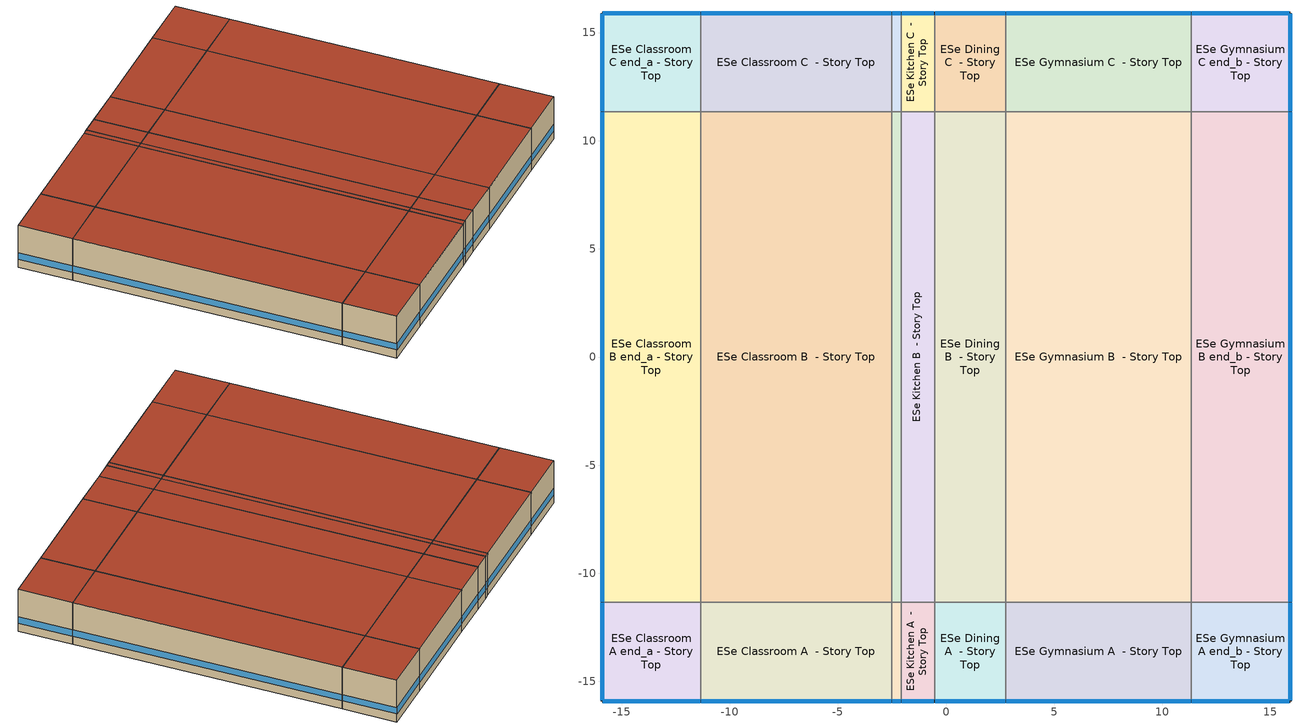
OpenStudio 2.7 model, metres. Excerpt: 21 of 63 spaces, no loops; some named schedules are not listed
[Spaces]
ESe Classroom A end_a - Story Top
 floor adiabatic (DEER Carpeted 6in Slab Floor): -15.9,-15.9 -15.9,-11.33 -11.33,-11.33 -11.33,-15.9 z15.85
 wall outside: -15.9,-11.33 -15.9,-15.9 -11.33,-15.9 z15.85:19.81
 wall to ESe Classroom B end_a - Story Top: -11.33,-11.33 -15.9,-11.33 z15.85:19.81
 wall to ESe Classroom A  - Story Top: -11.33,-15.9 -11.33,-11.33 z15.85:19.81
 window: -15.9,-11.36 -15.9,-15.88 / -15.88,-15.9 -11.36,-15.9 z16.61:17.21
 roof outside: -11.33,-15.9 -11.33,-11.33 -15.9,-11.33 -15.9,-15.9 z19.81
ESe Classroom B end_a - Story Top
 floor adiabatic (DEER Carpeted 6in Slab Floor): -15.9,-11.33 -15.9,11.33 -11.33,11.33 -11.33,-11.33 z15.85
 wall outside: -15.9,11.33 -15.9,-11.33 z15.85:19.81
 wall to ESe Classroom C end_a - Story Top: -11.33,11.33 -15.9,11.33 z15.85:19.81
 wall to ESe Classroom B  - Story Top: -11.33,-11.33 -11.33,11.33 z15.85:19.81
 window: -15.9,11.31 -15.9,-11.31 z16.61:17.21
 roof outside: -11.33,-11.33 -11.33,11.33 -15.9,11.33 -15.9,-11.33 z19.81
ESe Classroom C end_a - Story Top
 floor adiabatic (DEER Carpeted 6in Slab Floor): -15.9,11.33 -15.9,15.9 -11.33,15.9 -11.33,11.33 z15.85
 wall outside: -11.33,15.9 -15.9,15.9 -15.9,11.33 z15.85:19.81
 wall to ESe Classroom C  - Story Top: -11.33,11.33 -11.33,15.9 z15.85:19.81
 window: -15.9,15.88 -15.9,11.36 / -11.36,15.9 -15.88,15.9 z16.61:17.21
 roof outside: -11.33,11.33 -11.33,15.9 -15.9,15.9 -15.9,11.33 z19.81
ESe Classroom A  - Story Top
 floor adiabatic (DEER Carpeted 6in Slab Floor): -11.33,-15.9 -11.33,-11.33 -2.52,-11.33 -2.52,-15.9 z15.85
 wall outside: -11.33,-15.9 -2.52,-15.9 z15.85:19.81
 wall to ESe Classroom B  - Story Top: -2.52,-11.33 -11.33,-11.33 z15.85:19.81
 wall to ESe CompRoomClassRm A  - Story Top: -2.52,-15.9 -2.52,-11.33 z15.85:19.81
 window: -11.31,-15.9 -2.54,-15.9 z16.61:17.21
 roof outside: -2.52,-15.9 -2.52,-11.33 -11.33,-11.33 -11.33,-15.9 z19.81
ESe Classroom B  - Story Top
 floor adiabatic (DEER Carpeted 6in Slab Floor): -11.33,-11.33 -11.33,11.33 -2.52,11.33 -2.52,-11.33 z15.85
 wall to ESe Classroom C  - Story Top: -2.52,11.33 -11.33,11.33 z15.85:19.81
 wall to ESe CompRoomClassRm B  - Story Top: -2.52,-11.33 -2.52,11.33 z15.85:19.81
 roof outside: -2.52,-11.33 -2.52,11.33 -11.33,11.33 -11.33,-11.33 z19.81
ESe Classroom C  - Story Top
 floor adiabatic (DEER Carpeted 6in Slab Floor): -11.33,11.33 -11.33,15.9 -2.52,15.9 -2.52,11.33 z15.85
 wall outside: -2.52,15.9 -11.33,15.9 z15.85:19.81
 wall to ESe CompRoomClassRm C  - Story Top: -2.52,11.33 -2.52,15.9 z15.85:19.81
 window: -2.54,15.9 -11.31,15.9 z16.61:17.21
 roof outside: -2.52,11.33 -2.52,15.9 -11.33,15.9 -11.33,11.33 z19.81
ESe CompRoomClassRm A  - Story Top
 floor adiabatic (DEER Carpeted 6in Slab Floor): -2.52,-15.9 -2.52,-11.33 -2.07,-11.33 -2.07,-15.9 z15.85
 wall outside: -2.52,-15.9 -2.07,-15.9 z15.85:19.81
 wall to ESe CompRoomClassRm B  - Story Top: -2.07,-11.33 -2.52,-11.33 z15.85:19.81
 wall to ESe Kitchen A  - Story Top: -2.07,-15.9 -2.07,-11.33 z15.85:19.81
 window: -2.49,-15.9 -2.09,-15.9 z16.61:17.28
 roof outside: -2.07,-15.9 -2.07,-11.33 -2.52,-11.33 -2.52,-15.9 z19.81
ESe CompRoomClassRm B  - Story Top
 floor adiabatic (DEER Carpeted 6in Slab Floor): -2.52,-11.33 -2.52,11.33 -2.07,11.33 -2.07,-11.33 z15.85
 wall to ESe CompRoomClassRm C  - Story Top: -2.07,11.33 -2.52,11.33 z15.85:19.81
 wall to ESe Kitchen B  - Story Top: -2.07,-11.33 -2.07,11.33 z15.85:19.81
 roof outside: -2.07,-11.33 -2.07,11.33 -2.52,11.33 -2.52,-11.33 z19.81
ESe CompRoomClassRm C  - Story Top
 floor adiabatic (DEER Carpeted 6in Slab Floor): -2.52,11.33 -2.52,15.9 -2.07,15.9 -2.07,11.33 z15.85
 wall outside: -2.07,15.9 -2.52,15.9 z15.85:19.81
 wall to ESe Kitchen C  - Story Top: -2.07,11.33 -2.07,15.9 z15.85:19.81
 window: -2.09,15.9 -2.49,15.9 z16.61:17.28
 roof outside: -2.07,11.33 -2.07,15.9 -2.52,15.9 -2.52,11.33 z19.81
ESe Kitchen A  - Story Top
 floor adiabatic (DEER Carpeted 6in Slab Floor): -2.07,-15.9 -2.07,-11.33 -0.53,-11.33 -0.53,-15.9 z15.85
 wall outside: -2.07,-15.9 -0.53,-15.9 z15.85:19.81
 wall to ESe Kitchen B  - Story Top: -0.53,-11.33 -2.07,-11.33 z15.85:19.81
 wall to ESe Dining A  - Story Top: -0.53,-15.9 -0.53,-11.33 z15.85:19.81
 window: -2.04,-15.9 -0.55,-15.9 z16.61:17.23
 roof outside: -0.53,-15.9 -0.53,-11.33 -2.07,-11.33 -2.07,-15.9 z19.81
ESe Kitchen B  - Story Top
 floor adiabatic (DEER Carpeted 6in Slab Floor): -2.07,-11.33 -2.07,11.33 -0.53,11.33 -0.53,-11.33 z15.85
 wall to ESe Kitchen C  - Story Top: -0.53,11.33 -2.07,11.33 z15.85:19.81
 wall to ESe Dining B  - Story Top: -0.53,-11.33 -0.53,11.33 z15.85:19.81
 roof outside: -0.53,-11.33 -0.53,11.33 -2.07,11.33 -2.07,-11.33 z19.81
ESe Kitchen C  - Story Top
 floor adiabatic (DEER Carpeted 6in Slab Floor): -2.07,11.33 -2.07,15.9 -0.53,15.9 -0.53,11.33 z15.85
 wall outside: -0.53,15.9 -2.07,15.9 z15.85:19.81
 wall to ESe Dining C  - Story Top: -0.53,11.33 -0.53,15.9 z15.85:19.81
 window: -0.55,15.9 -2.04,15.9 z16.61:17.23
 roof outside: -0.53,11.33 -0.53,15.9 -2.07,15.9 -2.07,11.33 z19.81
ESe Dining A  - Story Top
 floor adiabatic (DEER Carpeted 6in Slab Floor): -0.53,-15.9 -0.53,-11.33 2.76,-11.33 2.76,-15.9 z15.85
 wall outside: -0.53,-15.9 2.76,-15.9 z15.85:19.81
 wall to ESe Dining B  - Story Top: 2.76,-11.33 -0.53,-11.33 z15.85:19.81
 wall to ESe Gymnasium A  - Story Top: 2.76,-15.9 2.76,-11.33 z15.85:19.81
 window: -0.5,-15.9 2.74,-15.9 z16.61:17.22
 roof outside: 2.76,-15.9 2.76,-11.33 -0.53,-11.33 -0.53,-15.9 z19.81
ESe Dining B  - Story Top
 floor adiabatic (DEER Carpeted 6in Slab Floor): -0.53,-11.33 -0.53,11.33 2.76,11.33 2.76,-11.33 z15.85
 wall to ESe Dining C  - Story Top: 2.76,11.33 -0.53,11.33 z15.85:19.81
 wall to ESe Gymnasium B  - Story Top: 2.76,-11.33 2.76,11.33 z15.85:19.81
 roof outside: 2.76,-11.33 2.76,11.33 -0.53,11.33 -0.53,-11.33 z19.81
ESe Dining C  - Story Top
 floor adiabatic (DEER Carpeted 6in Slab Floor): -0.53,11.33 -0.53,15.9 2.76,15.9 2.76,11.33 z15.85
 wall outside: 2.76,15.9 -0.53,15.9 z15.85:19.81
 wall to ESe Gymnasium C  - Story Top: 2.76,11.33 2.76,15.9 z15.85:19.81
 window: 2.74,15.9 -0.5,15.9 z16.61:17.22
 roof outside: 2.76,11.33 2.76,15.9 -0.53,15.9 -0.53,11.33 z19.81
ESe Gymnasium A  - Story Top
 floor adiabatic (DEER Carpeted 6in Slab Floor): 2.76,-15.9 2.76,-11.33 11.33,-11.33 11.33,-15.9 z15.85
 wall outside: 2.76,-15.9 11.33,-15.9 z15.85:19.81
 wall to ESe Gymnasium B  - Story Top: 11.33,-11.33 2.76,-11.33 z15.85:19.81
 wall to ESe Gymnasium A end_b - Story Top: 11.33,-15.9 11.33,-11.33 z15.85:19.81
 window: 2.79,-15.9 11.31,-15.9 z16.61:17.21
 roof outside: 11.33,-15.9 11.33,-11.33 2.76,-11.33 2.76,-15.9 z19.81
ESe Gymnasium B  - Story Top
 floor adiabatic (DEER Carpeted 6in Slab Floor): 2.76,-11.33 2.76,11.33 11.33,11.33 11.33,-11.33 z15.85
 wall to ESe Gymnasium C  - Story Top: 11.33,11.33 2.76,11.33 z15.85:19.81
 wall to ESe Gymnasium B end_b - Story Top: 11.33,-11.33 11.33,11.33 z15.85:19.81
 roof outside: 11.33,-11.33 11.33,11.33 2.76,11.33 2.76,-11.33 z19.81
ESe Gymnasium C  - Story Top
 floor adiabatic (DEER Carpeted 6in Slab Floor): 2.76,11.33 2.76,15.9 11.33,15.9 11.33,11.33 z15.85
 wall outside: 11.33,15.9 2.76,15.9 z15.85:19.81
 wall to ESe Gymnasium C end_b - Story Top: 11.33,11.33 11.33,15.9 z15.85:19.81
 window: 11.31,15.9 2.79,15.9 z16.61:17.21
 roof outside: 11.33,11.33 11.33,15.9 2.76,15.9 2.76,11.33 z19.81
ESe Gymnasium A end_b - Story Top
 floor adiabatic (DEER Carpeted 6in Slab Floor): 11.33,-15.9 11.33,-11.33 15.9,-11.33 15.9,-15.9 z15.85
 wall outside: 11.33,-15.9 15.9,-15.9 15.9,-11.33 z15.85:19.81
 wall to ESe Gymnasium B end_b - Story Top: 15.9,-11.33 11.33,-11.33 z15.85:19.81
 window: 15.9,-15.88 15.9,-11.36 / 11.36,-15.9 15.88,-15.9 z16.61:17.21
 roof outside: 15.9,-15.9 15.9,-11.33 11.33,-11.33 11.33,-15.9 z19.81
ESe Gymnasium B end_b - Story Top
 floor adiabatic (DEER Carpeted 6in Slab Floor): 11.33,-11.33 11.33,11.33 15.9,11.33 15.9,-11.33 z15.85
 wall outside: 15.9,-11.33 15.9,11.33 z15.85:19.81
 wall to ESe Gymnasium C end_b - Story Top: 15.9,11.33 11.33,11.33 z15.85:19.81
 window: 15.9,-11.31 15.9,11.31 z16.61:17.21
 roof outside: 15.9,-11.33 15.9,11.33 11.33,11.33 11.33,-11.33 z19.81
ESe Gymnasium C end_b - Story Top
 floor adiabatic (DEER Carpeted 6in Slab Floor): 11.33,11.33 11.33,15.9 15.9,15.9 15.9,11.33 z15.85
 wall outside: 15.9,11.33 15.9,15.9 11.33,15.9 z15.85:19.81
 window: 15.88,15.9 11.36,15.9 / 15.9,11.36 15.9,15.88 z16.61:17.21
 roof outside: 15.9,11.33 15.9,15.9 11.33,15.9 11.33,11.33 z19.81
[Building]
DEER Pre-1975|ESe: Default Construction Set=Res DEER Pre-1975 - ESe - CEC T24-CEC6; Standards Building Type=ESe
[Site]
Site 1: Terrain=City
[ClimateZones]
Climate Zone Institution Name 1=CEC; Climate Zone Document Name 1=California Climate Zone Descriptions; Climate Zone Document Year 1=1995; Climate Zone Value 1=6; Climate Zone Institution Name 2=ASHRAE; Climate Zone Document Name 2=ANSI/ASHRAE Standard 169; Climate Zone Document Year 2=2006
[SizingPeriod:DesignDay] Barometric Pressure {Pa}=100977; Sky Clearness=0; Rain Indicator=0; Snow Indicator=0; Day of Month=21; Daylight Saving Time Indicator=0; Humidity Indicating Type=Wetbulb; Dry-Bulb Temperature Range Modifier Type=DefaultMultipliers
Name | Maximum Dry-Bulb Temperature {C} | Daily Dry-Bulb Temperature Range {deltaC} | Humidity Indicating Conditions at Maximum Dry-Bulb | Wind Speed {m/s} | Wind Direction {deg} | Month | Day Type | Solar Model Indicator | ASHRAE Taub | ASHRAE Taud
Houston Bush Intercontinental Ann Htg 99.6% Condns DB | -1.6 | 0 | -1.6 | 2.8 | 0 | 1 | WinterDesignDay | ASHRAEClearSky
Houston Bush Intercontinental Ann Clg .4% Condns DB=>MWB | 36 | 10.1 | 24.8 | 3.5 | 170 | 7 | SummerDesignDay | ASHRAETau | 0.499 | 1.97
[Site:GroundTemperature:BuildingSurface]
19.527, 19.502, 19.536, 19.598, 20.002, 21.64, 22.225, 22.375, 21.449, 20.121, 19.802, 19.633
[DefaultConstructionSet]
Res DEER Pre-1975 - ESe - CEC T24-CEC6: Default Exterior Surface Constructions=Default Surface Constructions 1; Default Interior Surface Constructions=Default Surface Constructions 2; Default Ground Contact Surface Constructions=Default Surface Constructions 3; Default Exterior SubSurface Constructions=Default Sub Surface Constructions 1; Default Interior SubSurface Constructions=Default Sub Surface Constructions 2; Interior Partition Construction=Typical Interior Partition
[DefaultSurfaceConstructions]
Name | Floor Construction | Wall Construction | Roof Ceiling Construction
Default Surface Constructions 1 | DEER Uncarpeted 6in Slab Floor | DEER Insulated Exterior Mass Wall R-3.51 | DEER Wood Framed Roof R-14.18
Default Surface Constructions 2 | DEER Carpeted 6in Slab Floor | Typical Interior Wall | DEER Carpeted 6in Slab Floor
Default Surface Constructions 3 | DEER Carpeted 6in Slab Floor | Typical Uninsulated Basement Mass Wall
[Construction]
DEER Uncarpeted 6in Slab Floor: Typical Insulation R-1.73, 6 in. Normalweight Concrete Floor
DEER Insulated Exterior Mass Wall R-3.51: 8 in. Concrete Block Wall, Typical Insulation R-1.73
DEER Wood Framed Roof R-14.18: Roof Membrane, Typical Insulation R-13.68, Metal Roof Surface
DEER Carpeted 6in Slab Floor: Typical Insulation, 6 in. Normalweight Concrete Floor, Typical Carpet Pad
Typical Interior Wall: G01 13mm gypsum board, G01 13mm gypsum board
Typical Uninsulated Basement Mass Wall: 8 in. Concrete Block Basement Wall
DEER Metal Framed Window U-1.23 SHGC 0.82: Simple Glazing U-1.23 SHGC 0.82
DEER Metal Framed Window U-1.23 SHGC 0.82 1: Simple Glazing U-1.23 SHGC 0.82 1
Typical Uninsulated Swinging Door: Typical Insulation
U 0.98 SHGC 0.68 Sgl Ref-B-H Clr 6mm: REF B CLEAR HI 6MM
Typical Insulated Metal Door: F08 Metal surface, Typical Insulation
DEER Skylight U-1.31 SHGC 0.61: Simple Glazing U-1.23 SHGC 0.61
Typical Interior Window: Clear 3mm
Typical Interior Door; Typical Interior Partition: G05 25mm wood
[Material:NoMass] Roughness=Smooth; Thermal Absorptance=0.9; Solar Absorptance=0.7
Name | Thermal Resistance {m2-K/W} | Visible Absorptance
Typical Insulation R-1.73 | 0.305336 | 0.7
Typical Insulation R-13.68 | 2.40869 | 0.7
Typical Insulation | 0.0282222 | 0.7
Typical Carpet Pad | 0.21648 | 0.8
[Material] Thermal Absorptance=0.9
Name | Roughness | Thickness {m} | Conductivity {W/m-K} | Density {kg/m3} | Specific Heat {J/kg-K} | Solar Absorptance | Visible Absorptance
6 in. Normalweight Concrete Floor | MediumRough | 0.1524 | 2.31 | 2322 | 832 | 0.7 | 0.7
8 in. Concrete Block Wall | MediumRough | 0.2032 | 0.72 | 800 | 832 | 0.7 | 0.7
Roof Membrane | VeryRough | 0.0095 | 0.16 | 1121.29 | 1460 | 0.7 | 0.7
Metal Roof Surface; F08 Metal surface | Smooth | 0.0008 | 45.28 | 7824 | 500 | 0.7 | 0.7
G01 13mm gypsum board | Smooth | 0.0127 | 0.160031 | 800.001 | 1090.73 | 0.7 | 0.5
8 in. Concrete Block Basement Wall | MediumRough | 0.2032 | 1.326 | 1842 | 912 | 0.7 | 0.7
G05 25mm wood | MediumSmooth | 0.0254 | 0.15 | 608 | 1630 | 0.5 | 0.5
[DefaultSubSurfaceConstructions]
Name | Fixed Window Construction | Operable Window Construction | Door Construction | Glass Door Construction | Overhead Door Construction | Skylight Construction | Tubular Daylight Dome Construction | Tubular Daylight Diffuser Construction
Default Sub Surface Constructions 1 | DEER Metal Framed Window U-1.23 SHGC 0.82 | DEER Metal Framed Window U-1.23 SHGC 0.82 1 | Typical Uninsulated Swinging Door | U 0.98 SHGC 0.68 Sgl Ref-B-H Clr 6mm | Typical Insulated Metal Door | DEER Skylight U-1.31 SHGC 0.61 | Typical Interior Window | Typical Interior Window
Default Sub Surface Constructions 2 | Typical Interior Window | Typical Interior Window | Typical Interior Door
[WindowMaterial:SimpleGlazingSystem] Visible Transmittance=0.25
Name | U-Factor {W/m2-K} | Solar Heat Gain Coefficient
Simple Glazing U-1.23 SHGC 0.82; Simple Glazing U-1.23 SHGC 0.82 1 | 6.98426 | 0.82
Simple Glazing U-1.23 SHGC 0.61 | 7 | 0.61
[WindowMaterial:Glazing] Optical Data Type=SpectralAverage; Infrared Transmittance at Normal Incidence=0; Front Side Infrared Hemispherical Emissivity=0.84; Conductivity {W/m-K}=0.9; Dirt Correction Factor for Solar and Visible Transmittance=1; Solar Diffusing=No
Name | Thickness {m} | Solar Transmittance at Normal Incidence | Front Side Solar Reflectance at Normal Incidence | Back Side Solar Reflectance at Normal Incidence | Visible Transmittance at Normal Incidence | Front Side Visible Reflectance at Normal Incidence | Back Side Visible Reflectance at Normal Incidence | Back Side Infrared Hemispherical Emissivity
REF B CLEAR HI 6MM | 0.006 | 0.24 | 0.16 | 0.32 | 0.3 | 0.16 | 0.29 | 0.6
Clear 3mm | 0.003 | 0.837 | 0.075 | 0.075 | 0.898 | 0.081 | 0.081 | 0.84
[SpaceType] Standards Building Type=ESe
Name | Default Schedule Set | Design Specification Outdoor Air Object | Standards Space Type
ESe Classroom - DEER Pre-1975 | ESe Classroom Schedule Set | ESe Classroom Ventilation | Classroom
ESe Kitchen - DEER Pre-1975 | ESe Kitchen Schedule Set | ESe Kitchen Ventilation | Kitchen
ESe CompRoomClassRm - DEER Pre-1975 | ESe CompRoomClassRm Schedule Set | ESe CompRoomClassRm Ventilation | CompRoomClassRm
ESe Dining - DEER Pre-1975 | ESe Dining Schedule Set | ESe Dining Ventilation | Dining
ESe Gymnasium - DEER Pre-1975 | ESe Gymnasium Schedule Set | ESe Gymnasium Ventilation | Gymnasium
[BuildingStory]
Story Top: Nominal Z Coordinate {m}=15.8496; Nominal Floor to Floor Height {m}=3.9624
[Space] Building Story=Story Top
Name | Space Type | Thermal Zone
ESe Classroom A end_a - Story Top | ESe Classroom - DEER Pre-1975 | Zone ESe Classroom A end_a - Story Top
ESe Classroom B end_a - Story Top | ESe Classroom - DEER Pre-1975 | Zone ESe Classroom B end_a - Story Top
ESe Classroom C end_a - Story Top | ESe Classroom - DEER Pre-1975 | Zone ESe Classroom C end_a - Story Top
ESe Classroom A  - Story Top | ESe Classroom - DEER Pre-1975 | Zone ESe Classroom A  - Story Top
ESe Classroom B  - Story Top | ESe Classroom - DEER Pre-1975 | Zone ESe Classroom B  - Story Top
ESe Classroom C  - Story Top | ESe Classroom - DEER Pre-1975 | Zone ESe Classroom C  - Story Top
ESe CompRoomClassRm A  - Story Top | ESe CompRoomClassRm - DEER Pre-1975 | Zone ESe CompRoomClassRm A  - Story Top
ESe CompRoomClassRm B  - Story Top | ESe CompRoomClassRm - DEER Pre-1975 | Zone ESe CompRoomClassRm B  - Story Top
ESe CompRoomClassRm C  - Story Top | ESe CompRoomClassRm - DEER Pre-1975 | Zone ESe CompRoomClassRm C  - Story Top
ESe Kitchen A  - Story Top | ESe Kitchen - DEER Pre-1975 | Zone ESe Kitchen A  - Story Top
ESe Kitchen B  - Story Top | ESe Kitchen - DEER Pre-1975 | Zone ESe Kitchen B  - Story Top
ESe Kitchen C  - Story Top | ESe Kitchen - DEER Pre-1975 | Zone ESe Kitchen C  - Story Top
ESe Dining A  - Story Top | ESe Dining - DEER Pre-1975 | Zone ESe Dining A  - Story Top
ESe Dining B  - Story Top | ESe Dining - DEER Pre-1975 | Zone ESe Dining B  - Story Top
ESe Dining C  - Story Top | ESe Dining - DEER Pre-1975 | Zone ESe Dining C  - Story Top
ESe Gymnasium A  - Story Top | ESe Gymnasium - DEER Pre-1975 | Zone ESe Gymnasium A  - Story Top
ESe Gymnasium B  - Story Top | ESe Gymnasium - DEER Pre-1975 | Zone ESe Gymnasium B  - Story Top
ESe Gymnasium C  - Story Top | ESe Gymnasium - DEER Pre-1975 | Zone ESe Gymnasium C  - Story Top
ESe Gymnasium A end_b - Story Top | ESe Gymnasium - DEER Pre-1975 | Zone ESe Gymnasium A end_b - Story Top
ESe Gymnasium B end_b - Story Top | ESe Gymnasium - DEER Pre-1975 | Zone ESe Gymnasium B end_b - Story Top
ESe Gymnasium C end_b - Story Top | ESe Gymnasium - DEER Pre-1975 | Zone ESe Gymnasium C end_b - Story Top
[ThermalZone] Multiplier=1; Use Ideal Air Loads=No
Name | Thermostat
Zone ESe Classroom A end_a - Story Top | ESe Classroom - DEER Pre-1975 Thermostat 14
Zone ESe Classroom B end_a - Story Top | ESe Classroom - DEER Pre-1975 Thermostat 15
Zone ESe Classroom C end_a - Story Top | ESe Classroom - DEER Pre-1975 Thermostat 2
Zone ESe Classroom A  - Story Top | ESe Classroom - DEER Pre-1975 Thermostat 9
Zone ESe Classroom B  - Story Top | ESe Classroom - DEER Pre-1975 Thermostat 16
Zone ESe Classroom C  - Story Top | ESe Classroom - DEER Pre-1975 Thermostat 17
Zone ESe CompRoomClassRm A  - Story Top | ESe CompRoomClassRm - DEER Pre-1975 Thermostat 7
Zone ESe CompRoomClassRm B  - Story Top | ESe CompRoomClassRm - DEER Pre-1975 Thermostat
Zone ESe CompRoomClassRm C  - Story Top | ESe CompRoomClassRm - DEER Pre-1975 Thermostat 8
Zone ESe Kitchen A  - Story Top | ESe Kitchen - DEER Pre-1975 Thermostat 4
Zone ESe Kitchen B  - Story Top | ESe Kitchen - DEER Pre-1975 Thermostat
Zone ESe Kitchen C  - Story Top | ESe Kitchen - DEER Pre-1975 Thermostat 8
Zone ESe Dining A  - Story Top | ESe Dining - DEER Pre-1975 Thermostat 6
Zone ESe Dining B  - Story Top | ESe Dining - DEER Pre-1975 Thermostat 7
Zone ESe Dining C  - Story Top | ESe Dining - DEER Pre-1975 Thermostat 8
Zone ESe Gymnasium A  - Story Top | ESe Gymnasium - DEER Pre-1975 Thermostat 16
Zone ESe Gymnasium B  - Story Top | ESe Gymnasium - DEER Pre-1975 Thermostat 17
Zone ESe Gymnasium C  - Story Top | ESe Gymnasium - DEER Pre-1975 Thermostat 14
Zone ESe Gymnasium A end_b - Story Top | ESe Gymnasium - DEER Pre-1975 Thermostat 15
Zone ESe Gymnasium B end_b - Story Top | ESe Gymnasium - DEER Pre-1975 Thermostat 13
Zone ESe Gymnasium C end_b - Story Top | ESe Gymnasium - DEER Pre-1975 Thermostat 1
[People:Definition] Number of People Calculation Method=People/Area; Fraction Radiant=0.3
Name | People per Space Floor Area {person/m2}
ESe Classroom People Definition | 0.358438
ESe Gymnasium People Definition; ESe CompRoomClassRm People Definition | 0.14316
ESe Kitchen People Definition | 0.0355209
ESe Dining People Definition | 0.477918
[People] Work Efficiency Schedule=Work Efficiency Schedule; Clothing Insulation Schedule=Clothing Schedule; Air Velocity Schedule=Air Velocity Schedule; Multiplier=1
Name | People Definition | Space or SpaceType
ESe Classroom People | ESe Classroom People Definition | ESe Classroom - DEER Pre-1975
ESe Gymnasium People | ESe Gymnasium People Definition | ESe Gymnasium - DEER Pre-1975
ESe Kitchen People | ESe Kitchen People Definition | ESe Kitchen - DEER Pre-1975
ESe CompRoomClassRm People | ESe CompRoomClassRm People Definition | ESe CompRoomClassRm - DEER Pre-1975
ESe Dining People | ESe Dining People Definition | ESe Dining - DEER Pre-1975
[Lights:Definition] Design Level Calculation Method=Watts/Area
Name | Watts per Space Floor Area {W/m2}
ESe Classroom Lights Definition; ESe CompRoomClassRm Lights Definition | 17.2223
ESe Gymnasium Lights Definition | 12.9167
ESe Kitchen Lights Definition | 18.2986
ESe Dining Lights Definition | 16.1459
[Lights] Fraction Replaceable=0
Name | Lights Definition | Space or SpaceType
ESe Classroom Lights | ESe Classroom Lights Definition | ESe Classroom - DEER Pre-1975
ESe Gymnasium Lights | ESe Gymnasium Lights Definition | ESe Gymnasium - DEER Pre-1975
ESe Kitchen Lights | ESe Kitchen Lights Definition | ESe Kitchen - DEER Pre-1975
ESe CompRoomClassRm Lights | ESe CompRoomClassRm Lights Definition | ESe CompRoomClassRm - DEER Pre-1975
ESe Dining Lights | ESe Dining Lights Definition | ESe Dining - DEER Pre-1975
[ElectricEquipment:Definition] Design Level Calculation Method=Watts/Area
Name | Watts per Space Floor Area {W/m2} | Fraction Radiant | Fraction Lost
ESe Classroom Elec Equip Definition | 12.3785 | 0.5
ESe Gymnasium Elec Equip Definition; ESe Dining Elec Equip Definition | 6.18925 | 0.5
ESe Kitchen Elec Equip Definition | 39.5358 | 0.64 | 0.36
ESe CompRoomClassRm Elec Equip Definition | 61.8925 | 0.5
[ElectricEquipment]
Name | Electric Equipment Definition | Space or SpaceType
ESe Classroom Elec Equip | ESe Classroom Elec Equip Definition | ESe Classroom - DEER Pre-1975
ESe Gymnasium Elec Equip | ESe Gymnasium Elec Equip Definition | ESe Gymnasium - DEER Pre-1975
ESe Kitchen Elec Equip | ESe Kitchen Elec Equip Definition | ESe Kitchen - DEER Pre-1975
ESe CompRoomClassRm Elec Equip | ESe CompRoomClassRm Elec Equip Definition | ESe CompRoomClassRm - DEER Pre-1975
ESe Dining Elec Equip | ESe Dining Elec Equip Definition | ESe Dining - DEER Pre-1975
[DesignSpecification:OutdoorAir] Outdoor Air Method=Sum
Name | Outdoor Air Flow per Floor Area {m3/s-m2}
ESe Classroom Ventilation | 0.00254
ESe Gymnasium Ventilation | 0.0013716
ESe Kitchen Ventilation | 0.000254
ESe CompRoomClassRm Ventilation | 0.001016
ESe Dining Ventilation | 0.0045212
[DefaultScheduleSet] Infiltration Schedule=D_ESe_All_C_Inf_Yr
Name | Number of People Schedule | People Activity Level Schedule | Lighting Schedule | Electric Equipment Schedule | Gas Equipment Schedule
ESe Classroom Schedule Set | D_ESe_Clrm_Occup_Yr | DEER Activity 117W/person | D17_ESe_Clrm_LF_Yr | D_ESe_Clrm_Misc_Yr
ESe Gymnasium Schedule Set | D_ESe_Gym_Occup_Yr | DEER Activity 331W/person | D17_ESe_Gym_LF_Yr | D_ESe_Gym_Misc_Yr
ESe Kitchen Schedule Set | D_ESe_Ktchn_Occup_Yr | DEER Activity 220W/person | D17_ESe_Ktchn_LF_Yr | D_ESe_Ktchn_Misc_Yr | D_ESe_Ktchn_Cook_Yr
ESe CompRoomClassRm Schedule Set | D_ESe_CompCL_Occup_Yr | DEER Activity 117W/person | D17_ESe_CompCL_LF_Yr | D_ESe_CompCL_Misc_Yr
ESe Dining Schedule Set | D_ESe_Caf_Occup_Yr | DEER Activity 161W/person | D17_ESe_Din_LF_Yr | D_ESe_Caf_Misc_Yr
[GasEquipment:Definition]
ESe Kitchen Gas Equip Definition: Design Level Calculation Method=Watts/Area; Watts per Space Floor Area {W/m2}=719.247; Fraction Latent=0.3; Fraction Radiant=0.05; Fraction Lost=0.65
[GasEquipment]
ESe Kitchen Gas Equip: Gas Equipment Definition=ESe Kitchen Gas Equip Definition; Space or SpaceType=ESe Kitchen - DEER Pre-1975
[SpaceInfiltration:DesignFlowRate] Schedule=Always On Discrete; Design Flow Rate Calculation Method=Flow/ExteriorArea; Constant Term Coefficient=0; Temperature Term Coefficient=0; Velocity Term Coefficient=0.224; Velocity Squared Term Coefficient=0
Name | Space or SpaceType | Flow per Exterior Surface Area {m3/s-m2}
ESe Classroom A  - Story Top Infiltration | ESe Classroom A  - Story Top | 8.96259e-05
ESe Classroom A end_a - Story Top Infiltration | ESe Classroom A end_a - Story Top | 0.000122416
ESe Classroom B end_a - Story Top Infiltration | ESe Classroom B end_a - Story Top | 8.96259e-05
ESe Classroom C  - Story Top Infiltration | ESe Classroom C  - Story Top | 8.96259e-05
ESe Classroom C end_a - Story Top Infiltration | ESe Classroom C end_a - Story Top | 0.000122416
ESe CompRoomClassRm A  - Story Top Infiltration | ESe CompRoomClassRm A  - Story Top | 8.96259e-05
ESe CompRoomClassRm C  - Story Top Infiltration | ESe CompRoomClassRm C  - Story Top | 8.96259e-05
ESe Dining A  - Story Top Infiltration | ESe Dining A  - Story Top | 8.96259e-05
ESe Dining C  - Story Top Infiltration | ESe Dining C  - Story Top | 8.96259e-05
ESe Gymnasium A  - Story Top Infiltration | ESe Gymnasium A  - Story Top | 8.96259e-05
ESe Gymnasium A end_b - Story Top Infiltration | ESe Gymnasium A end_b - Story Top | 0.000122416
ESe Gymnasium B end_b - Story Top Infiltration | ESe Gymnasium B end_b - Story Top | 8.96259e-05
ESe Gymnasium C  - Story Top Infiltration | ESe Gymnasium C  - Story Top | 8.96259e-05
ESe Gymnasium C end_b - Story Top Infiltration | ESe Gymnasium C end_b - Story Top | 0.000122416
ESe Kitchen A  - Story Top Infiltration | ESe Kitchen A  - Story Top | 8.96259e-05
ESe Kitchen C  - Story Top Infiltration | ESe Kitchen C  - Story Top | 8.96259e-05
[Exterior:Lights:Definition]
Name | Design Level {W}
Parking Areas and Drives Def (W/ft^2) | 0.04
Building Facades Def (W/ft^2) | 0.25
Main Entries Def (W/ft) | 30
Other Doors Def (W/ft) | 25
[Exterior:Lights] Schedule=Always On Discrete; Control Option=AstronomicalClock
Name | Exterior Lights Definition | Multiplier
Parking Areas and Drives | Parking Areas and Drives Def (W/ft^2) | 36703.4
Building Facades | Building Facades Def (W/ft^2) | 5426.72
Main Entries | Main Entries Def (W/ft) | 40
Other Doors | Other Doors Def (W/ft) | 10.6732
[ThermostatSetpoint:DualSetpoint] Heating Setpoint Temperature Schedule=D_ESe_All_HTemp_Yr; Cooling Setpoint Temperature Schedule=D_ESe_All_CTemp_Yr
ESe Classroom - DEER Pre-1975 Thermostat 2; ESe Classroom - DEER Pre-1975 Thermostat 9; ESe Classroom - DEER Pre-1975 Thermostat 14; ESe Classroom - DEER Pre-1975 Thermostat 15; ESe Classroom - DEER Pre-1975 Thermostat 16; ESe Classroom - DEER Pre-1975 Thermostat 17; ESe Gymnasium - DEER Pre-1975 Thermostat 1; ESe Gymnasium - DEER Pre-1975 Thermostat 13; ESe Gymnasium - DEER Pre-1975 Thermostat 14; ESe Gymnasium - DEER Pre-1975 Thermostat 15; ESe Gymnasium - DEER Pre-1975 Thermostat 16; ESe Gymnasium - DEER Pre-1975 Thermostat 17; ESe Kitchen - DEER Pre-1975 Thermostat; ESe Kitchen - DEER Pre-1975 Thermostat 4; ESe Kitchen - DEER Pre-1975 Thermostat 8; ESe CompRoomClassRm - DEER Pre-1975 Thermostat; ESe CompRoomClassRm - DEER Pre-1975 Thermostat 7; ESe CompRoomClassRm - DEER Pre-1975 Thermostat 8; ESe Dining - DEER Pre-1975 Thermostat 6; ESe Dining - DEER Pre-1975 Thermostat 7; ESe Dining - DEER Pre-1975 Thermostat 8
[Schedule:Ruleset]
Name | Default Day Schedule | Summer Design Day Schedule | Winter Design Day Schedule
Clothing Schedule | Clothing Schedule Default Winter Clothes
Air Velocity Schedule | Air Velocity Schedule Default
Work Efficiency Schedule | Work Efficiency Schedule Default
D_ESe_Clrm_Occup_Yr | D_ESe_Clrm_Occup_Yr Default | D_ESe_Clrm_Occup_Yr Summer Design Day 4 | D_ESe_Clrm_Occup_Yr Winter Design Day 4
DEER Activity 117W/person | DEER Activity 117W/person Default | DEER Activity 117W/person Summer Design Day | DEER Activity 117W/person Winter Design Day
D17_ESe_Clrm_LF_Yr | D17_ESe_Clrm_LF_Yr Default | D17_ESe_Clrm_LF_Yr Summer Design Day | D17_ESe_Clrm_LF_Yr Winter Design Day
D_ESe_Clrm_Misc_Yr | D_ESe_Clrm_Misc_Yr Default | D_ESe_Clrm_Misc_Yr Summer Design Day 4 | D_ESe_Clrm_Misc_Yr Winter Design Day 4
D_ESe_All_C_Inf_Yr | D_ESe_All_C_Inf_Yr Default | D_ESe_All_C_Inf_Yr Summer Design Day 4 | D_ESe_All_C_Inf_Yr Winter Design Day 4
D_ESe_Gym_Occup_Yr | D_ESe_Gym_Occup_Yr Default | D_ESe_Gym_Occup_Yr Summer Design Day 4 | D_ESe_Gym_Occup_Yr Winter Design Day 4
DEER Activity 331W/person | DEER Activity 331W/person Default | DEER Activity 331W/person Summer Design Day | DEER Activity 331W/person Winter Design Day
D17_ESe_Gym_LF_Yr | D17_ESe_Gym_LF_Yr Default | D17_ESe_Gym_LF_Yr Summer Design Day | D17_ESe_Gym_LF_Yr Winter Design Day
D_ESe_Gym_Misc_Yr | D_ESe_Gym_Misc_Yr Default | D_ESe_Gym_Misc_Yr Summer Design Day 4 | D_ESe_Gym_Misc_Yr Winter Design Day 4
D_ESe_Ktchn_Occup_Yr | D_ESe_Ktchn_Occup_Yr Default | D_ESe_Ktchn_Occup_Yr Summer Design Day 4 | D_ESe_Ktchn_Occup_Yr Winter Design Day 4
DEER Activity 220W/person | DEER Activity 220W/person Default | DEER Activity 220W/person Summer Design Day | DEER Activity 220W/person Winter Design Day
D17_ESe_Ktchn_LF_Yr | D17_ESe_Ktchn_LF_Yr Default | D17_ESe_Ktchn_LF_Yr Summer Design Day | D17_ESe_Ktchn_LF_Yr Winter Design Day
D_ESe_Ktchn_Misc_Yr | D_ESe_Ktchn_Misc_Yr Default | D_ESe_Ktchn_Misc_Yr Summer Design Day 4 | D_ESe_Ktchn_Misc_Yr Winter Design Day 4
D_ESe_Ktchn_Cook_Yr | D_ESe_Ktchn_Cook_Yr Default | D_ESe_Ktchn_Cook_Yr Summer Design Day 4 | D_ESe_Ktchn_Cook_Yr Winter Design Day 4
D_ESe_CompCL_Occup_Yr | D_ESe_CompCL_Occup_Yr Default | D_ESe_CompCL_Occup_Yr Summer Design Day 4 | D_ESe_CompCL_Occup_Yr Winter Design Day 4
D17_ESe_CompCL_LF_Yr | D17_ESe_CompCL_LF_Yr Default | D17_ESe_CompCL_LF_Yr Summer Design Day | D17_ESe_CompCL_LF_Yr Winter Design Day
D_ESe_CompCL_Misc_Yr | D_ESe_CompCL_Misc_Yr Default | D_ESe_CompCL_Misc_Yr Summer Design Day 4 | D_ESe_CompCL_Misc_Yr Winter Design Day 4
D_ESe_Caf_Occup_Yr | D_ESe_Caf_Occup_Yr Default | D_ESe_Caf_Occup_Yr Summer Design Day 4 | D_ESe_Caf_Occup_Yr Winter Design Day 4
DEER Activity 161W/person | DEER Activity 161W/person Default | DEER Activity 161W/person Summer Design Day | DEER Activity 161W/person Winter Design Day
D17_ESe_Din_LF_Yr | D17_ESe_Din_LF_Yr Default | D17_ESe_Din_LF_Yr Summer Design Day | D17_ESe_Din_LF_Yr Winter Design Day
D_ESe_Caf_Misc_Yr | D_ESe_Caf_Misc_Yr Default | D_ESe_Caf_Misc_Yr Summer Design Day 4 | D_ESe_Caf_Misc_Yr Winter Design Day 4
D_ESe_All_HTemp_Yr | D_ESe_All_HTemp_Yr Default | D_ESe_All_HTemp_Yr Summer Design Day 4 | D_ESe_All_HTemp_Yr Winter Design Day 4
D_ESe_All_CTemp_Yr | D_ESe_All_CTemp_Yr Default | D_ESe_All_CTemp_Yr Summer Design Day 4 | D_ESe_All_CTemp_Yr Winter Design Day 4
[Schedule:Day]
D_ESe_Clrm_Occup_Yr Default: 7, 0, 0, 9, 0, 0.6, 14, 0, 1, 18, 0, 0.5, 19, 0, 0.1, 24, 0, 0
D_ESe_Clrm_Occup_Yr Winter Design Day 4; D_ESe_Clrm_Occup_Yr Summer Design Day 4; D_ESe_Gym_Occup_Yr Sun Day; D_ESe_Gym_Occup_Yr Sun Day 1; D_ESe_Gym_Occup_Yr Sun Day 2; D_ESe_Ktchn_Occup_Yr Sun Day; D_ESe_Ktchn_Occup_Yr Sun Day 1; D_ESe_Ktchn_Occup_Yr Sun Day 2; D_ESe_Ktchn_Cook_Yr Sun Day; D_ESe_Ktchn_Cook_Yr Sun Day 1; D_ESe_Ktchn_Cook_Yr Sun Day 2; D_ESe_Caf_Occup_Yr Sun Day; D_ESe_Caf_Occup_Yr Sun Day 1; D_ESe_Caf_Occup_Yr Sun Day 2: 24, 0, 0
DEER Activity 117W/person Default; DEER Activity 117W/person Winter Design Day; DEER Activity 117W/person Summer Design Day: 24, 0, 117
D17_ESe_Clrm_LF_Yr Default; D17_ESe_Clrm_LF_Yr Summer Design Day; D17_ESe_Clrm_LF_Yr Winter Design Day: 5, 0, 0.05, 9, 0, 0.6, 15, 0, 1, 19, 0, 0.55, 20, 0, 0.35, 24, 0, 0.1
D_ESe_Clrm_Misc_Yr Default: 9, 0, 0.05, 10, 0, 0.8, 15, 0, 1, 17, 0, 0.55, 20, 0, 0.35, 24, 0, 0.01
D_ESe_Clrm_Misc_Yr Winter Design Day 4; D_ESe_Clrm_Misc_Yr Summer Design Day 4: 24, 0, 0.01
D_ESe_All_C_Inf_Yr Default: 6, 0, 1, 19, 0, 0.5, 24, 0, 1
D_ESe_All_C_Inf_Yr Winter Design Day 4; D_ESe_All_C_Inf_Yr Summer Design Day 4: 24, 0, 1
D_ESe_Gym_Occup_Yr Default|Wkdy Day; D_ESe_Gym_Occup_Yr Default|Wkdy Day 1; D_ESe_Gym_Occup_Yr Default|Wkdy Day 2: 7, 0, 0, 8, 0, 0.1, 12, 0, 1, 13, 0, 0.3, 16, 0, 1, 17, 0, 0.1, 20, 0, 0.05, 24, 0, 0
D_ESe_Gym_Occup_Yr Sat Day; D_ESe_Gym_Occup_Yr Sat Day 1; D_ESe_Gym_Occup_Yr Sat Day 2: 8, 0, 0, 9, 0, 0.1, 12, 0, 0.3, 13, 0, 0.05, 17, 0, 0.1, 24, 0, 0
D17_ESe_Gym_LF_Yr Default|Wkdy Day; D17_ESe_Gym_LF_Yr Default|Wkdy Day 1; D17_ESe_Gym_LF_Yr Default|Wkdy Day 2; D17_ESe_Gym_LF_Yr Default|Wkdy Day 3; D17_ESe_Gym_LF_Yr Default|Wkdy Day 4; D17_ESe_Gym_LF_Yr Default|Wkdy Day 5; D17_ESe_Gym_LF_Yr Default|Wkdy Day 6: 7, 0, 0.05, 8, 0, 0.5844, 12, 0, 1, 13, 0, 0.8813, 16, 0, 1, 19, 0, 0.4656, 22, 0, 0.2281, 24, 0, 0.05
D17_ESe_Gym_LF_Yr Wknd Day; D17_ESe_Gym_LF_Yr Wknd Day 1; D17_ESe_Gym_LF_Yr Wknd Day 2; D17_ESe_Gym_LF_Yr Wknd Day 3; D17_ESe_Gym_LF_Yr Wknd Day 4; D17_ESe_Gym_LF_Yr Wknd Day 5; D17_ESe_Gym_LF_Yr Wknd Day 6: 8, 0, 0.05, 9, 0, 0.25, 12, 0, 0.6, 13, 0, 0.5, 18, 0, 0.4, 24, 0, 0.05
D_ESe_Gym_Misc_Yr Default|Wkdy Day; D_ESe_Gym_Misc_Yr Default|Wkdy Day 1; D_ESe_Gym_Misc_Yr Default|Wkdy Day 2: 7, 0, 0.05, 8, 0, 0.5, 9, 0, 0.7, 11, 0, 0.75, 12, 0, 1, 13, 0, 0.8, 14, 0, 0.65, 15, 0, 0.5, 16, 0, 0.45, 17, 0, 0.35, 24, 0, 0.05
D_ESe_Gym_Misc_Yr Sat Day; D_ESe_Gym_Misc_Yr Sat Day 1; D_ESe_Gym_Misc_Yr Sat Day 2: 8, 0, 0.05, 15, 0, 0.45, 24, 0, 0.05
D_ESe_Gym_Misc_Yr Sun Day; D_ESe_Gym_Misc_Yr Sun Day 1; D_ESe_Gym_Misc_Yr Sun Day 2; D_ESe_Ktchn_Misc_Yr Sun Day; D_ESe_Ktchn_Misc_Yr Sun Day 1; D_ESe_Ktchn_Misc_Yr Sun Day 2; D_ESe_CompCL_Misc_Yr Sun Day; D_ESe_CompCL_Misc_Yr Sun Day 1; D_ESe_CompCL_Misc_Yr Sun Day 2; D_ESe_Caf_Misc_Yr Sun Day; D_ESe_Caf_Misc_Yr Sun Day 1; D_ESe_Caf_Misc_Yr Sun Day 2: 24, 0, 0.05
D_ESe_Ktchn_Occup_Yr Default|Wkdy Day; D_ESe_Ktchn_Occup_Yr Default|Wkdy Day 1; D_ESe_Ktchn_Occup_Yr Default|Wkdy Day 2: 10, 0, 0, 14, 0, 1, 24, 0, 0
D_ESe_Ktchn_Occup_Yr Sat Day; D_ESe_Ktchn_Occup_Yr Sat Day 1; D_ESe_Ktchn_Occup_Yr Sat Day 2: 10, 0, 0, 14, 0, 0.25, 24, 0, 0
D17_ESe_Ktchn_LF_Yr Default|Wkdy Day; D17_ESe_Ktchn_LF_Yr Default|Wkdy Day 1; D17_ESe_Ktchn_LF_Yr Default|Wkdy Day 2; D17_ESe_Ktchn_LF_Yr Default|Wkdy Day 3; D17_ESe_Ktchn_LF_Yr Default|Wkdy Day 4; D17_ESe_Ktchn_LF_Yr Default|Wkdy Day 5; D17_ESe_Ktchn_LF_Yr Default|Wkdy Day 6; D_ESe_Ktchn_Misc_Yr Default|Wkdy Day; D_ESe_Ktchn_Misc_Yr Default|Wkdy Day 1; D_ESe_Ktchn_Misc_Yr Default|Wkdy Day 2: 10, 0, 0.05, 14, 0, 1, 24, 0, 0.05
D17_ESe_Ktchn_LF_Yr Wknd Day; D17_ESe_Ktchn_LF_Yr Wknd Day 1; D17_ESe_Ktchn_LF_Yr Wknd Day 2; D17_ESe_Ktchn_LF_Yr Wknd Day 3; D17_ESe_Ktchn_LF_Yr Wknd Day 4; D17_ESe_Ktchn_LF_Yr Wknd Day 5; D17_ESe_Ktchn_LF_Yr Wknd Day 6: 10, 0, 0.05, 14, 0, 0.45, 24, 0, 0.05
D_ESe_Ktchn_Misc_Yr Sat Day; D_ESe_Ktchn_Misc_Yr Sat Day 1; D_ESe_Ktchn_Misc_Yr Sat Day 2: 10, 0, 0.05, 14, 0, 0.75, 24, 0, 0.05
D_ESe_Ktchn_Cook_Yr Default|Wkdy Day; D_ESe_Ktchn_Cook_Yr Default|Wkdy Day 1; D_ESe_Ktchn_Cook_Yr Default|Wkdy Day 2: 10, 0, 0, 12, 0, 1, 13, 0, 0.8, 24, 0, 0
D_ESe_Ktchn_Cook_Yr Sat Day; D_ESe_Ktchn_Cook_Yr Sat Day 1; D_ESe_Ktchn_Cook_Yr Sat Day 2: 10, 0, 0, 12, 0, 0.75, 13, 0, 0.6, 24, 0, 0
D17_ESe_CompCL_LF_Yr Default|Wkdy Day; D17_ESe_CompCL_LF_Yr Default|Wkdy Day 1; D17_ESe_CompCL_LF_Yr Default|Wkdy Day 2; D17_ESe_CompCL_LF_Yr Default|Wkdy Day 3; D17_ESe_CompCL_LF_Yr Default|Wkdy Day 4; D17_ESe_CompCL_LF_Yr Default|Wkdy Day 5; D17_ESe_CompCL_LF_Yr Default|Wkdy Day 6: 5, 0, 0.05, 9, 0, 0.5132, 15, 0, 0.85, 19, 0, 0.4711, 20, 0, 0.3026, 24, 0, 0.0921
D17_ESe_CompCL_LF_Yr Wknd Day; D17_ESe_CompCL_LF_Yr Wknd Day 1; D17_ESe_CompCL_LF_Yr Wknd Day 2; D17_ESe_CompCL_LF_Yr Wknd Day 3; D17_ESe_CompCL_LF_Yr Wknd Day 4; D17_ESe_CompCL_LF_Yr Wknd Day 5; D17_ESe_CompCL_LF_Yr Wknd Day 6: 7, 0, 0.05, 16, 0, 0.4, 24, 0, 0.05
D_ESe_CompCL_Misc_Yr Default|Wkdy Day; D_ESe_CompCL_Misc_Yr Default|Wkdy Day 1; D_ESe_CompCL_Misc_Yr Default|Wkdy Day 2: 7, 0, 0.25, 10, 0, 0.4, 15, 0, 1, 17, 0, 0.55, 20, 0, 0.35, 24, 0, 0.25
D_ESe_CompCL_Misc_Yr Sat Day; D_ESe_CompCL_Misc_Yr Sat Day 1; D_ESe_CompCL_Misc_Yr Sat Day 2: 7, 0, 0.25, 16, 0, 0.4, 24, 0, 0.25
D_ESe_Caf_Occup_Yr Default|Wkdy Day; D_ESe_Caf_Occup_Yr Default|Wkdy Day 1; D_ESe_Caf_Occup_Yr Default|Wkdy Day 2: 8, 0, 0, 18, 0, 1, 24, 0, 0
D_ESe_Caf_Occup_Yr Sat Day; D_ESe_Caf_Occup_Yr Sat Day 1; D_ESe_Caf_Occup_Yr Sat Day 2: 8, 0, 0, 11, 0, 0.1, 12, 0, 0.35, 13, 0, 0.7, 14, 0, 0.3, 17, 0, 0.1, 24, 0, 0
D17_ESe_Din_LF_Yr Default|Wkdy Day; D17_ESe_Din_LF_Yr Default|Wkdy Day 1; D17_ESe_Din_LF_Yr Default|Wkdy Day 2; D17_ESe_Din_LF_Yr Default|Wkdy Day 3; D17_ESe_Din_LF_Yr Default|Wkdy Day 4; D17_ESe_Din_LF_Yr Default|Wkdy Day 5; D17_ESe_Din_LF_Yr Default|Wkdy Day 6; D_ESe_Caf_Misc_Yr Default|Wkdy Day; D_ESe_Caf_Misc_Yr Default|Wkdy Day 1; D_ESe_Caf_Misc_Yr Default|Wkdy Day 2: 8, 0, 0.05, 18, 0, 1, 24, 0, 0.05
D17_ESe_Din_LF_Yr Wknd Day; D17_ESe_Din_LF_Yr Wknd Day 1; D17_ESe_Din_LF_Yr Wknd Day 2; D17_ESe_Din_LF_Yr Wknd Day 3; D17_ESe_Din_LF_Yr Wknd Day 4; D17_ESe_Din_LF_Yr Wknd Day 5; D17_ESe_Din_LF_Yr Wknd Day 6; D_ESe_Caf_Misc_Yr Sat Day; D_ESe_Caf_Misc_Yr Sat Day 1; D_ESe_Caf_Misc_Yr Sat Day 2: 8, 0, 0.05, 18, 0, 0.6, 24, 0, 0.05
D_ESe_All_HTemp_Yr Default: 6, 0, 17.8, 19, 0, 21.1, 24, 0, 17.8
D_ESe_All_HTemp_Yr Winter Design Day 4; D_ESe_All_HTemp_Yr Summer Design Day 4: 24, 0, 17.8
D_ESe_All_CTemp_Yr Default: 6, 0, 27.8, 19, 0, 24.4, 24, 0, 27.8
D_ESe_All_CTemp_Yr Winter Design Day 4; D_ESe_All_CTemp_Yr Summer Design Day 4: 24, 0, 27.8
[Schedule:Rule] Date Specification Type=DateRange
Name | Schedule Ruleset | Rule Order | Day Schedule | Apply Monday | Apply Tuesday | Apply Wednesday | Apply Thursday | Apply Friday | Start Month | Start Day | End Month | End Day | Apply Saturday | Apply Sunday
Schedule Rule 2 | D_ESe_Clrm_Occup_Yr | 8 | D_ESe_Clrm_Occup_Yr Default|Wkdy Day | Yes | Yes | Yes | Yes | Yes | 1 | 5 | 4 | 3
Schedule Rule 3 | D_ESe_Clrm_Occup_Yr | 7 | D_ESe_Clrm_Occup_Yr Sat Day |  |  |  |  |  | 1 | 5 | 4 | 3 | Yes
Schedule Rule 4 | D_ESe_Clrm_Occup_Yr | 6 | D_ESe_Clrm_Occup_Yr Sun Day |  |  |  |  |  | 1 | 5 | 4 | 3 |  | Yes
Schedule Rule 5 | D_ESe_Clrm_Occup_Yr | 5 | D_ESe_Clrm_Occup_Yr Default|Wkdy Day 1 | Yes | Yes | Yes | Yes | Yes | 4 | 13 | 6 | 12
Schedule Rule 6 | D_ESe_Clrm_Occup_Yr | 4 | D_ESe_Clrm_Occup_Yr Sat Day 1 |  |  |  |  |  | 4 | 13 | 6 | 12 | Yes
Schedule Rule 7 | D_ESe_Clrm_Occup_Yr | 3 | D_ESe_Clrm_Occup_Yr Sun Day 1 |  |  |  |  |  | 4 | 13 | 6 | 12 |  | Yes
Schedule Rule 8 | D_ESe_Clrm_Occup_Yr | 2 | D_ESe_Clrm_Occup_Yr Default|Wkdy Day 2 | Yes | Yes | Yes | Yes | Yes | 8 | 17 | 12 | 11
Schedule Rule 9 | D_ESe_Clrm_Occup_Yr | 1 | D_ESe_Clrm_Occup_Yr Sat Day 2 |  |  |  |  |  | 8 | 17 | 12 | 11 | Yes
Schedule Rule 10 | D_ESe_Clrm_Occup_Yr | 0 | D_ESe_Clrm_Occup_Yr Sun Day 2 |  |  |  |  |  | 8 | 17 | 12 | 11 |  | Yes
Schedule Rule 11 | D17_ESe_Clrm_LF_Yr | 13 | D17_ESe_Clrm_LF_Yr Default|Wkdy Day | Yes | Yes | Yes | Yes | Yes | 1 | 1 | 1 | 4
Schedule Rule 12 | D17_ESe_Clrm_LF_Yr | 12 | D17_ESe_Clrm_LF_Yr Wknd Day |  |  |  |  |  | 1 | 1 | 1 | 4 | Yes | Yes
Schedule Rule 13 | D17_ESe_Clrm_LF_Yr | 11 | D17_ESe_Clrm_LF_Yr Default|Wkdy Day 1 | Yes | Yes | Yes | Yes | Yes | 1 | 5 | 4 | 3
Schedule Rule 14 | D17_ESe_Clrm_LF_Yr | 10 | D17_ESe_Clrm_LF_Yr Wknd Day 1 |  |  |  |  |  | 1 | 5 | 4 | 3 | Yes | Yes
Schedule Rule 15 | D17_ESe_Clrm_LF_Yr | 9 | D17_ESe_Clrm_LF_Yr Default|Wkdy Day 2 | Yes | Yes | Yes | Yes | Yes | 4 | 4 | 4 | 12
Schedule Rule 16 | D17_ESe_Clrm_LF_Yr | 8 | D17_ESe_Clrm_LF_Yr Wknd Day 2 |  |  |  |  |  | 4 | 4 | 4 | 12 | Yes | Yes
Schedule Rule 17 | D17_ESe_Clrm_LF_Yr | 7 | D17_ESe_Clrm_LF_Yr Default|Wkdy Day 3 | Yes | Yes | Yes | Yes | Yes | 4 | 13 | 6 | 12
Schedule Rule 18 | D17_ESe_Clrm_LF_Yr | 6 | D17_ESe_Clrm_LF_Yr Wknd Day 3 |  |  |  |  |  | 4 | 13 | 6 | 12 | Yes | Yes
Schedule Rule 19 | D17_ESe_Clrm_LF_Yr | 5 | D17_ESe_Clrm_LF_Yr Default|Wkdy Day 4 | Yes | Yes | Yes | Yes | Yes | 6 | 13 | 8 | 16
Schedule Rule 20 | D17_ESe_Clrm_LF_Yr | 4 | D17_ESe_Clrm_LF_Yr Wknd Day 4 |  |  |  |  |  | 6 | 13 | 8 | 16 | Yes | Yes
Schedule Rule 21 | D17_ESe_Clrm_LF_Yr | 3 | D17_ESe_Clrm_LF_Yr Default|Wkdy Day 5 | Yes | Yes | Yes | Yes | Yes | 8 | 17 | 12 | 11
Schedule Rule 22 | D17_ESe_Clrm_LF_Yr | 2 | D17_ESe_Clrm_LF_Yr Wknd Day 5 |  |  |  |  |  | 8 | 17 | 12 | 11 | Yes | Yes
Schedule Rule 23 | D17_ESe_Clrm_LF_Yr | 1 | D17_ESe_Clrm_LF_Yr Default|Wkdy Day 6 | Yes | Yes | Yes | Yes | Yes | 12 | 12 | 12 | 31
Schedule Rule 24 | D17_ESe_Clrm_LF_Yr | 0 | D17_ESe_Clrm_LF_Yr Wknd Day 6 |  |  |  |  |  | 12 | 12 | 12 | 31 | Yes | Yes
Schedule Rule 25 | D_ESe_Clrm_Misc_Yr | 8 | D_ESe_Clrm_Misc_Yr Default|Wkdy Day | Yes | Yes | Yes | Yes | Yes | 1 | 5 | 4 | 3
Schedule Rule 26 | D_ESe_Clrm_Misc_Yr | 7 | D_ESe_Clrm_Misc_Yr Sat Day |  |  |  |  |  | 1 | 5 | 4 | 3 | Yes
Schedule Rule 27 | D_ESe_Clrm_Misc_Yr | 6 | D_ESe_Clrm_Misc_Yr Sun Day |  |  |  |  |  | 1 | 5 | 4 | 3 |  | Yes
Schedule Rule 28 | D_ESe_Clrm_Misc_Yr | 5 | D_ESe_Clrm_Misc_Yr Default|Wkdy Day 1 | Yes | Yes | Yes | Yes | Yes | 4 | 13 | 6 | 12
Schedule Rule 29 | D_ESe_Clrm_Misc_Yr | 4 | D_ESe_Clrm_Misc_Yr Sat Day 1 |  |  |  |  |  | 4 | 13 | 6 | 12 | Yes
Schedule Rule 30 | D_ESe_Clrm_Misc_Yr | 3 | D_ESe_Clrm_Misc_Yr Sun Day 1 |  |  |  |  |  | 4 | 13 | 6 | 12 |  | Yes
Schedule Rule 31 | D_ESe_Clrm_Misc_Yr | 2 | D_ESe_Clrm_Misc_Yr Default|Wkdy Day 2 | Yes | Yes | Yes | Yes | Yes | 8 | 17 | 12 | 11
Schedule Rule 32 | D_ESe_Clrm_Misc_Yr | 1 | D_ESe_Clrm_Misc_Yr Sat Day 2 |  |  |  |  |  | 8 | 17 | 12 | 11 | Yes
Schedule Rule 33 | D_ESe_Clrm_Misc_Yr | 0 | D_ESe_Clrm_Misc_Yr Sun Day 2 |  |  |  |  |  | 8 | 17 | 12 | 11 |  | Yes
Schedule Rule 34 | D_ESe_All_C_Inf_Yr | 8 | D_ESe_All_C_Inf_Yr Default|Wkdy Day | Yes | Yes | Yes | Yes | Yes | 1 | 5 | 4 | 3
Schedule Rule 35 | D_ESe_All_C_Inf_Yr | 7 | D_ESe_All_C_Inf_Yr Sat Day |  |  |  |  |  | 1 | 5 | 4 | 3 | Yes
Schedule Rule 36 | D_ESe_All_C_Inf_Yr | 6 | D_ESe_All_C_Inf_Yr Sun Day |  |  |  |  |  | 1 | 5 | 4 | 3 |  | Yes
Schedule Rule 37 | D_ESe_All_C_Inf_Yr | 5 | D_ESe_All_C_Inf_Yr Default|Wkdy Day 1 | Yes | Yes | Yes | Yes | Yes | 4 | 13 | 6 | 12
Schedule Rule 213 | D_ESe_All_HTemp_Yr | 8 | D_ESe_All_HTemp_Yr Default|Wkdy Day | Yes | Yes | Yes | Yes | Yes | 1 | 5 | 4 | 3
Schedule Rule 214 | D_ESe_All_HTemp_Yr | 7 | D_ESe_All_HTemp_Yr Sat Day |  |  |  |  |  | 1 | 5 | 4 | 3 | Yes
Schedule Rule 215 | D_ESe_All_HTemp_Yr | 6 | D_ESe_All_HTemp_Yr Sun Day |  |  |  |  |  | 1 | 5 | 4 | 3 |  | Yes
Schedule Rule 216 | D_ESe_All_HTemp_Yr | 5 | D_ESe_All_HTemp_Yr Default|Wkdy Day 1 | Yes | Yes | Yes | Yes | Yes | 4 | 13 | 6 | 12
Schedule Rule 217 | D_ESe_All_HTemp_Yr | 4 | D_ESe_All_HTemp_Yr Sat Day 1 |  |  |  |  |  | 4 | 13 | 6 | 12 | Yes
Schedule Rule 218 | D_ESe_All_HTemp_Yr | 3 | D_ESe_All_HTemp_Yr Sun Day 1 |  |  |  |  |  | 4 | 13 | 6 | 12 |  | Yes
Schedule Rule 219 | D_ESe_All_HTemp_Yr | 2 | D_ESe_All_HTemp_Yr Default|Wkdy Day 2 | Yes | Yes | Yes | Yes | Yes | 8 | 17 | 12 | 11
Schedule Rule 220 | D_ESe_All_HTemp_Yr | 1 | D_ESe_All_HTemp_Yr Sat Day 2 |  |  |  |  |  | 8 | 17 | 12 | 11 | Yes
Schedule Rule 221 | D_ESe_All_HTemp_Yr | 0 | D_ESe_All_HTemp_Yr Sun Day 2 |  |  |  |  |  | 8 | 17 | 12 | 11 |  | Yes
Schedule Rule 222 | D_ESe_All_CTemp_Yr | 8 | D_ESe_All_CTemp_Yr Default|Wkdy Day | Yes | Yes | Yes | Yes | Yes | 1 | 5 | 4 | 3
Schedule Rule 223 | D_ESe_All_CTemp_Yr | 7 | D_ESe_All_CTemp_Yr Sat Day |  |  |  |  |  | 1 | 5 | 4 | 3 | Yes
Schedule Rule 224 | D_ESe_All_CTemp_Yr | 6 | D_ESe_All_CTemp_Yr Sun Day |  |  |  |  |  | 1 | 5 | 4 | 3 |  | Yes
Schedule Rule 225 | D_ESe_All_CTemp_Yr | 5 | D_ESe_All_CTemp_Yr Default|Wkdy Day 1 | Yes | Yes | Yes | Yes | Yes | 4 | 13 | 6 | 12
Schedule Rule 226 | D_ESe_All_CTemp_Yr | 4 | D_ESe_All_CTemp_Yr Sat Day 1 |  |  |  |  |  | 4 | 13 | 6 | 12 | Yes
Schedule Rule 227 | D_ESe_All_CTemp_Yr | 3 | D_ESe_All_CTemp_Yr Sun Day 1 |  |  |  |  |  | 4 | 13 | 6 | 12 |  | Yes
Schedule Rule 228 | D_ESe_All_CTemp_Yr | 2 | D_ESe_All_CTemp_Yr Default|Wkdy Day 2 | Yes | Yes | Yes | Yes | Yes | 8 | 17 | 12 | 11
Schedule Rule 229 | D_ESe_All_CTemp_Yr | 1 | D_ESe_All_CTemp_Yr Sat Day 2 |  |  |  |  |  | 8 | 17 | 12 | 11 | Yes
Schedule Rule 230 | D_ESe_All_CTemp_Yr | 0 | D_ESe_All_CTemp_Yr Sun Day 2 |  |  |  |  |  | 8 | 17 | 12 | 11 |  | Yes
[Schedule:Constant]
Always On Discrete: Value=1
